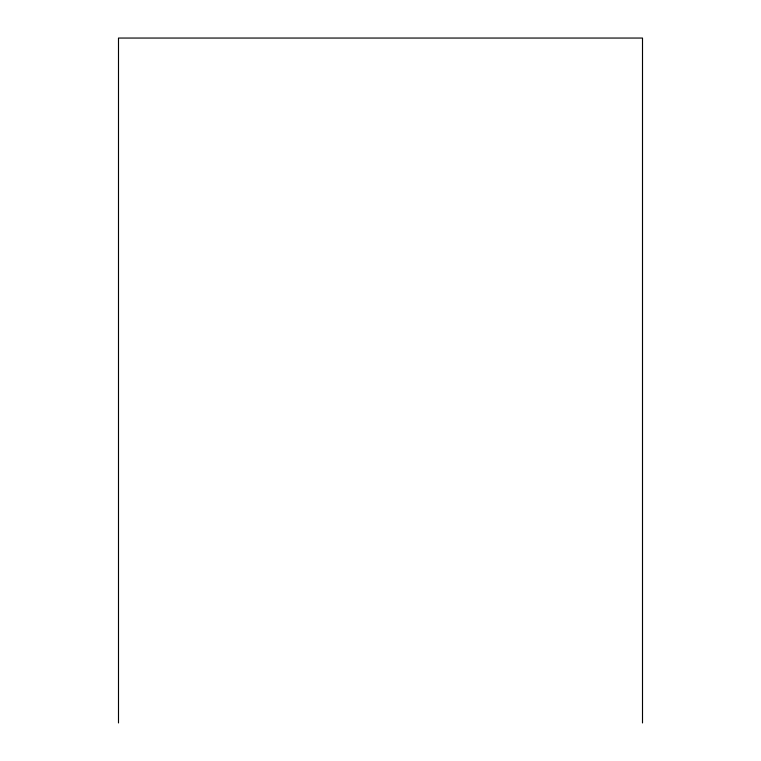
<?xml version="1.0" encoding="UTF-8"?>
<svg xmlns="http://www.w3.org/2000/svg" width="761" height="761" viewBox="0 0 761 761"><rect width="100%" height="100%" fill="white"/><g stroke="black" fill="none" stroke-linecap="round" stroke-linejoin="round"><path stroke-width="1.14" d="M642.503 722.95L642.503 38.05L118.497 38.05L118.497 722.95"/></g></svg>
